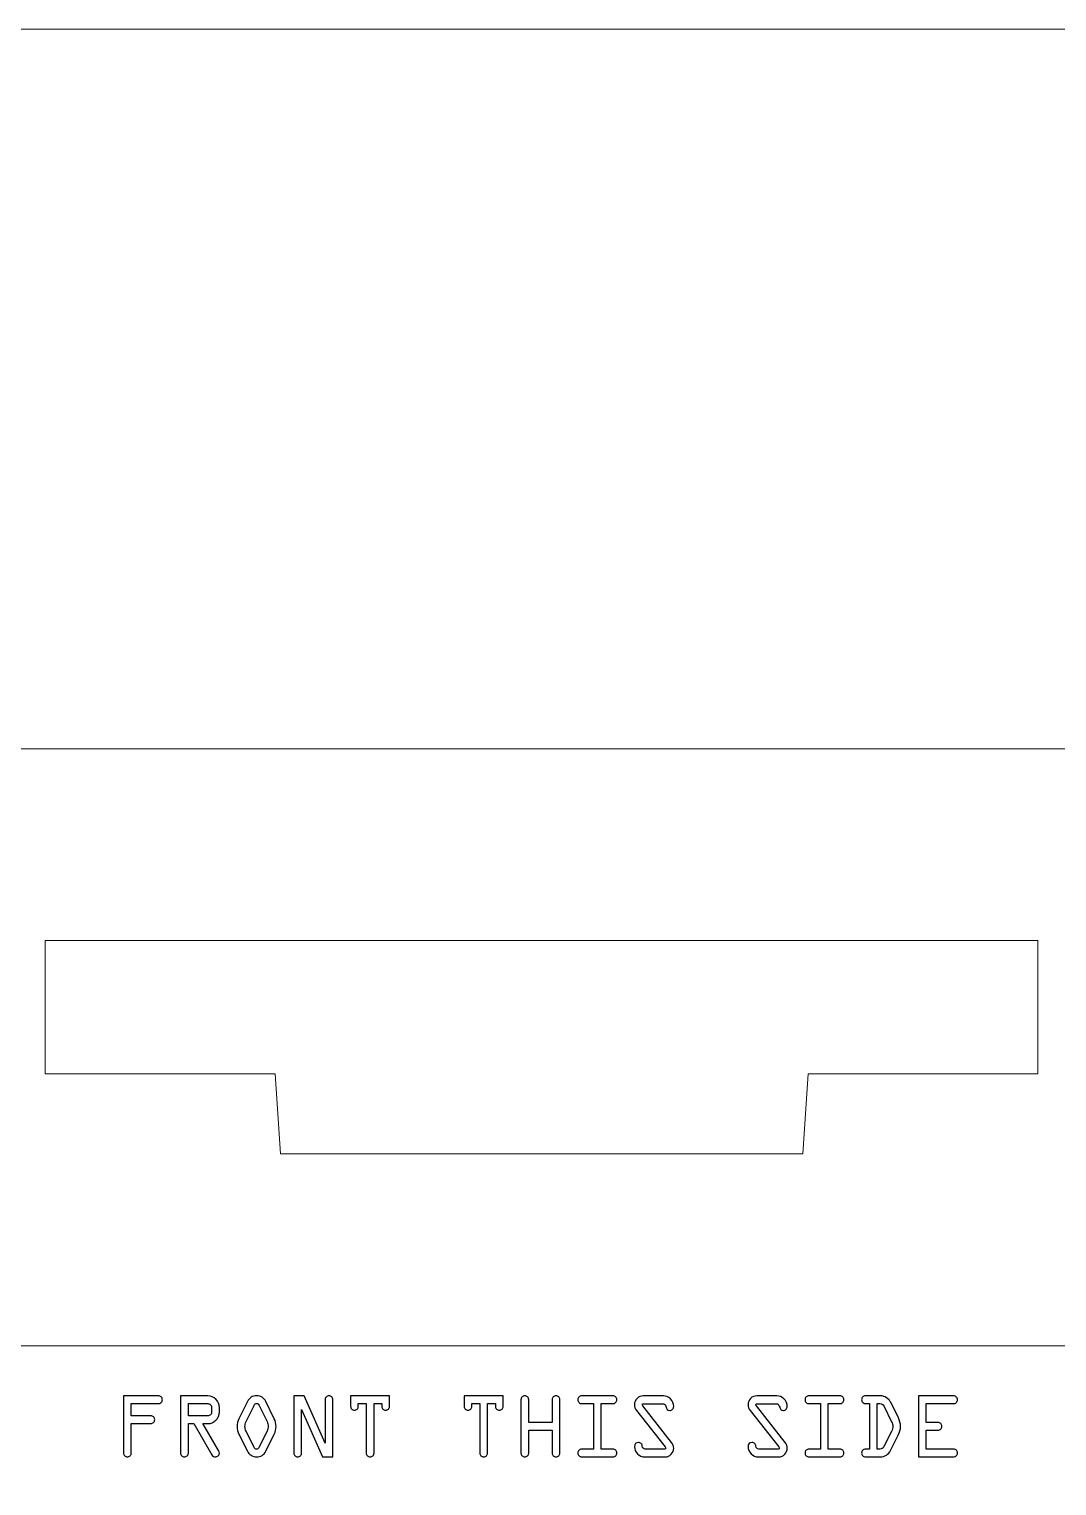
# Model space of a CAD drawing. Header units: centimetres. Extents: x -24.7 to -6.6, y 0.1 to 22.
# Drawn here: x -20.83 to -16.97, y 5.49 to 10.95 of the extents above; entities that cross this region are included whole.
import ezdxf

# ---------------------------------------------------------------- set-up
doc = ezdxf.new("R2010")
doc.units = ezdxf.units.CM
doc.header["$MEASUREMENT"] = 0
doc.layers.add('Layer 1', color=7, linetype='Continuous')

msp = doc.modelspace()

# ---------------------------------------------------------------- linework, layer by layer
at = {"layer": 'Layer 1', "lineweight": 20}
for points, knots in [([(-24.23734, 10.9532), (-24.23734, 10.9532), (-7.01586, 10.9532), (-7.01586, 10.9532), (-7.01586, 10.9532), (-6.78356, 10.9532), (-6.5935, 10.76314), (-6.5935, 10.53084), (-6.5935, 10.53084), (-6.5935, 10.53084), (-6.5935, 0.49496), (-6.5935, 0.49496), (-6.5935, 0.49496), (-6.5935, 0.26266), (-6.78356, 0.0726), (-7.01586, 0.0726), (-7.01586, 0.0726), (-7.01586, 0.0726), (-24.23734, 0.0726), (-24.23734, 0.0726), (-24.23734, 0.0726), (-24.46964, 0.0726), (-24.6597, 0.26266), (-24.6597, 0.49496), (-24.6597, 0.49496), (-24.6597, 0.49496), (-24.6597, 10.53084), (-24.6597, 10.53084), (-24.6597, 10.53084), (-24.6597, 10.76314), (-24.46964, 10.9532), (-24.23734, 10.9532)], [0, 0, 0, 0, 0.1111111, 0.1111111, 0.1111111, 0.1111111, 0.2222222, 0.2222222, 0.2222222, 0.2222222, 0.3333333, 0.3333333, 0.3333333, 0.3333333, 0.4444444, 0.4444444, 0.4444444, 0.4444444, 0.5555556, 0.5555556, 0.5555556, 0.5555556, 0.6666667, 0.6666667, 0.6666667, 0.6666667, 0.7777778, 0.7777778, 0.7777778, 0.7777778, 1, 1, 1, 1]), ([(-14.81181, 6.01324), (-14.81181, 6.01324), (-18.90544, 6.01324), (-18.90544, 6.01324), (-18.90544, 6.01324), (-18.90544, 6.01324), (-22.95542, 6.01325), (-22.95542, 6.01325), (-22.95542, 6.01325), (-22.95542, 6.01325), (-23.15544, 7.13324), (-23.15544, 7.13324), (-23.15544, 7.13324), (-23.15544, 7.13324), (-23.15544, 8.25324), (-23.15544, 8.25324), (-23.15544, 8.25324), (-23.15544, 8.25324), (-14.65544, 8.25324), (-14.65544, 8.25324), (-14.65544, 8.25324), (-14.65544, 8.25324), (-14.65544, 7.1348), (-14.65544, 7.1348), (-14.65544, 7.1348), (-14.65544, 7.1348), (-14.81181, 6.01324), (-14.81181, 6.01324)], [0, 0, 0, 0, 0.125, 0.125, 0.125, 0.125, 0.25, 0.25, 0.25, 0.25, 0.375, 0.375, 0.375, 0.375, 0.5, 0.5, 0.5, 0.5, 0.625, 0.625, 0.625, 0.625, 0.75, 0.75, 0.75, 0.75, 1, 1, 1, 1]), ([(-20.76811, 7.53324), (-20.76811, 7.53324), (-17.04277, 7.53324), (-17.04277, 7.53324), (-17.04277, 7.53324), (-17.04277, 7.53324), (-17.04277, 7.03324), (-17.04277, 7.03324), (-17.04277, 7.03324), (-17.04277, 7.03324), (-17.90544, 7.03324), (-17.90544, 7.03324), (-17.90544, 7.03324), (-17.90544, 7.03324), (-17.92544, 6.73324), (-17.92544, 6.73324), (-17.92544, 6.73324), (-17.92544, 6.73324), (-19.88544, 6.73324), (-19.88544, 6.73324), (-19.88544, 6.73324), (-19.88544, 6.73324), (-19.90544, 7.03324), (-19.90544, 7.03324), (-19.90544, 7.03324), (-19.90544, 7.03324), (-20.76811, 7.03324), (-20.76811, 7.03324), (-20.76811, 7.03324), (-20.76811, 7.03324), (-20.76811, 7.53324), (-20.76811, 7.53324)], [0, 0, 0, 0, 0.1111111, 0.1111111, 0.1111111, 0.1111111, 0.2222222, 0.2222222, 0.2222222, 0.2222222, 0.3333333, 0.3333333, 0.3333333, 0.3333333, 0.4444444, 0.4444444, 0.4444444, 0.4444444, 0.5555556, 0.5555556, 0.5555556, 0.5555556, 0.6666667, 0.6666667, 0.6666667, 0.6666667, 0.7777778, 0.7777778, 0.7777778, 0.7777778, 1, 1, 1, 1])]:
    msp.add_open_spline(points, degree=3, knots=knots, dxfattribs=at)
at = {"layer": 'Layer 1', "color": 4}
for points, knots in [([(-20.47444, 5.61089), (-20.47444, 5.61089), (-20.47444, 5.82538), (-20.47444, 5.82538), (-20.47444, 5.82538), (-20.47444, 5.82538), (-20.34321, 5.82538), (-20.34321, 5.82538), (-20.34321, 5.82538), (-20.33944, 5.82538), (-20.33603, 5.82397), (-20.33315, 5.82109), (-20.33315, 5.82109), (-20.33021, 5.81821), (-20.32874, 5.8148), (-20.32874, 5.81092), (-20.32874, 5.81092), (-20.32874, 5.80692), (-20.33015, 5.80345), (-20.33304, 5.80051), (-20.33304, 5.80051), (-20.33592, 5.79757), (-20.33933, 5.7961), (-20.34321, 5.7961), (-20.34321, 5.7961), (-20.34321, 5.7961), (-20.44551, 5.7961), (-20.44551, 5.7961), (-20.44551, 5.7961), (-20.44551, 5.7961), (-20.44551, 5.75059), (-20.44551, 5.75059), (-20.44551, 5.75059), (-20.44551, 5.75059), (-20.37214, 5.75059), (-20.37214, 5.75059), (-20.37214, 5.75059), (-20.36814, 5.75059), (-20.36473, 5.74918), (-20.36191, 5.74636), (-20.36191, 5.74636), (-20.35908, 5.74354), (-20.35767, 5.74013), (-20.35767, 5.73613), (-20.35767, 5.73613), (-20.35767, 5.73213), (-20.35908, 5.72872), (-20.36191, 5.7259), (-20.36191, 5.7259), (-20.36473, 5.72308), (-20.36814, 5.72167), (-20.37214, 5.72167), (-20.37214, 5.72167), (-20.37214, 5.72167), (-20.44551, 5.72167), (-20.44551, 5.72167), (-20.44551, 5.72167), (-20.44551, 5.72167), (-20.44551, 5.61089), (-20.44551, 5.61089), (-20.44551, 5.61089), (-20.44551, 5.6069), (-20.44693, 5.60349), (-20.44975, 5.60066), (-20.44975, 5.60066), (-20.45257, 5.59784), (-20.45598, 5.59643), (-20.45998, 5.59643), (-20.45998, 5.59643), (-20.46398, 5.59643), (-20.46739, 5.59784), (-20.47021, 5.60066), (-20.47021, 5.60066), (-20.47303, 5.60349), (-20.47444, 5.6069), (-20.47444, 5.61089)], [0, 0, 0, 0, 0.05, 0.05, 0.05, 0.05, 0.1, 0.1, 0.1, 0.1, 0.15, 0.15, 0.15, 0.15, 0.2, 0.2, 0.2, 0.2, 0.25, 0.25, 0.25, 0.25, 0.3, 0.3, 0.3, 0.3, 0.35, 0.35, 0.35, 0.35, 0.4, 0.4, 0.4, 0.4, 0.45, 0.45, 0.45, 0.45, 0.5, 0.5, 0.5, 0.5, 0.55, 0.55, 0.55, 0.55, 0.6, 0.6, 0.6, 0.6, 0.65, 0.65, 0.65, 0.65, 0.7, 0.7, 0.7, 0.7, 0.75, 0.75, 0.75, 0.75, 0.8, 0.8, 0.8, 0.8, 0.85, 0.85, 0.85, 0.85, 0.9, 0.9, 0.9, 0.9, 1, 1, 1, 1]), ([(-20.26066, 5.61089), (-20.26066, 5.61089), (-20.26066, 5.82538), (-20.26066, 5.82538), (-20.26066, 5.82538), (-20.26066, 5.82538), (-20.15835, 5.82538), (-20.15835, 5.82538), (-20.15835, 5.82538), (-20.14653, 5.82538), (-20.13636, 5.82109), (-20.12778, 5.81245), (-20.12778, 5.81245), (-20.11925, 5.80386), (-20.11496, 5.79358), (-20.11496, 5.78164), (-20.11496, 5.78164), (-20.11496, 5.78164), (-20.11496, 5.76506), (-20.11496, 5.76506), (-20.11496, 5.76506), (-20.11496, 5.75301), (-20.11919, 5.74272), (-20.12772, 5.73413), (-20.12772, 5.73413), (-20.13618, 5.72561), (-20.14641, 5.72131), (-20.15835, 5.72131), (-20.15835, 5.72131), (-20.15835, 5.72131), (-20.17675, 5.72131), (-20.17675, 5.72131), (-20.17675, 5.72131), (-20.17675, 5.72131), (-20.11772, 5.61971), (-20.11772, 5.61971), (-20.11772, 5.61971), (-20.1159, 5.61671), (-20.11496, 5.61372), (-20.11496, 5.61072), (-20.11496, 5.61072), (-20.11496, 5.60684), (-20.11643, 5.60349), (-20.11943, 5.60066), (-20.11943, 5.60066), (-20.12243, 5.59784), (-20.12584, 5.59643), (-20.12966, 5.59643), (-20.12966, 5.59643), (-20.13542, 5.59643), (-20.13977, 5.59896), (-20.14277, 5.60413), (-20.14277, 5.60413), (-20.14277, 5.60413), (-20.21068, 5.72131), (-20.21068, 5.72131), (-20.21068, 5.72131), (-20.21068, 5.72131), (-20.23138, 5.72131), (-20.23138, 5.72131), (-20.23138, 5.72131), (-20.23138, 5.72131), (-20.23138, 5.61089), (-20.23138, 5.61089), (-20.23138, 5.61089), (-20.23138, 5.6069), (-20.23285, 5.60349), (-20.23579, 5.60066), (-20.23579, 5.60066), (-20.23873, 5.59784), (-20.24219, 5.59643), (-20.24619, 5.59643), (-20.24619, 5.59643), (-20.25019, 5.59643), (-20.2536, 5.59784), (-20.25642, 5.60066), (-20.25642, 5.60066), (-20.25925, 5.60349), (-20.26066, 5.6069), (-20.26066, 5.61089)], [0, 0, 0, 0, 0.047619, 0.047619, 0.047619, 0.047619, 0.0952381, 0.0952381, 0.0952381, 0.0952381, 0.1428571, 0.1428571, 0.1428571, 0.1428571, 0.1904762, 0.1904762, 0.1904762, 0.1904762, 0.2380952, 0.2380952, 0.2380952, 0.2380952, 0.2857143, 0.2857143, 0.2857143, 0.2857143, 0.3333333, 0.3333333, 0.3333333, 0.3333333, 0.3809524, 0.3809524, 0.3809524, 0.3809524, 0.4285714, 0.4285714, 0.4285714, 0.4285714, 0.4761905, 0.4761905, 0.4761905, 0.4761905, 0.5238095, 0.5238095, 0.5238095, 0.5238095, 0.5714286, 0.5714286, 0.5714286, 0.5714286, 0.6190476, 0.6190476, 0.6190476, 0.6190476, 0.6666667, 0.6666667, 0.6666667, 0.6666667, 0.7142857, 0.7142857, 0.7142857, 0.7142857, 0.7619048, 0.7619048, 0.7619048, 0.7619048, 0.8095238, 0.8095238, 0.8095238, 0.8095238, 0.8571429, 0.8571429, 0.8571429, 0.8571429, 0.9047619, 0.9047619, 0.9047619, 0.9047619, 1, 1, 1, 1]), ([(-20.23138, 5.75024), (-20.23138, 5.75024), (-20.15829, 5.75024), (-20.15829, 5.75024), (-20.15829, 5.75024), (-20.15429, 5.75024), (-20.15088, 5.75165), (-20.14806, 5.75448), (-20.14806, 5.75448), (-20.1453, 5.7573), (-20.14389, 5.76071), (-20.14389, 5.76471), (-20.14389, 5.76471), (-20.14389, 5.76471), (-20.14389, 5.78164), (-20.14389, 5.78164), (-20.14389, 5.78164), (-20.14389, 5.78564), (-20.1453, 5.78905), (-20.14806, 5.79187), (-20.14806, 5.79187), (-20.15088, 5.79469), (-20.15429, 5.7961), (-20.15829, 5.7961), (-20.15829, 5.7961), (-20.15829, 5.7961), (-20.23138, 5.7961), (-20.23138, 5.7961), (-20.23138, 5.7961), (-20.23138, 5.7961), (-20.23138, 5.75024), (-20.23138, 5.75024)], [0, 0, 0, 0, 0.1111111, 0.1111111, 0.1111111, 0.1111111, 0.2222222, 0.2222222, 0.2222222, 0.2222222, 0.3333333, 0.3333333, 0.3333333, 0.3333333, 0.4444444, 0.4444444, 0.4444444, 0.4444444, 0.5555556, 0.5555556, 0.5555556, 0.5555556, 0.6666667, 0.6666667, 0.6666667, 0.6666667, 0.7777778, 0.7777778, 0.7777778, 0.7777778, 1, 1, 1, 1]), ([(-19.9408, 5.80422), (-19.9408, 5.80422), (-19.90893, 5.73925), (-19.90893, 5.73925), (-19.90893, 5.73925), (-19.90447, 5.73043), (-19.90223, 5.72084), (-19.90223, 5.7105), (-19.90223, 5.7105), (-19.90223, 5.70038), (-19.90447, 5.69086), (-19.90893, 5.68186), (-19.90893, 5.68186), (-19.90893, 5.68186), (-19.9408, 5.6176), (-19.9408, 5.6176), (-19.9408, 5.6176), (-19.94756, 5.60349), (-19.95909, 5.59643), (-19.97526, 5.59643), (-19.97526, 5.59643), (-19.98296, 5.59643), (-19.98984, 5.59843), (-19.99601, 5.60249), (-19.99601, 5.60249), (-20.00213, 5.60648), (-20.00677, 5.61154), (-20.00989, 5.6176), (-20.00989, 5.6176), (-20.00989, 5.6176), (-20.04193, 5.68186), (-20.04193, 5.68186), (-20.04193, 5.68186), (-20.04617, 5.69027), (-20.04828, 5.69979), (-20.04828, 5.7105), (-20.04828, 5.7105), (-20.04828, 5.72114), (-20.04617, 5.73072), (-20.04193, 5.73925), (-20.04193, 5.73925), (-20.04193, 5.73925), (-20.00989, 5.80422), (-20.00989, 5.80422), (-20.00989, 5.80422), (-20.00266, 5.81833), (-19.99107, 5.82538), (-19.97526, 5.82538), (-19.97526, 5.82538), (-19.95921, 5.82538), (-19.94768, 5.81833), (-19.9408, 5.80422)], [0, 0, 0, 0, 0.0714286, 0.0714286, 0.0714286, 0.0714286, 0.1428571, 0.1428571, 0.1428571, 0.1428571, 0.2142857, 0.2142857, 0.2142857, 0.2142857, 0.2857143, 0.2857143, 0.2857143, 0.2857143, 0.3571429, 0.3571429, 0.3571429, 0.3571429, 0.4285714, 0.4285714, 0.4285714, 0.4285714, 0.5, 0.5, 0.5, 0.5, 0.5714286, 0.5714286, 0.5714286, 0.5714286, 0.6428571, 0.6428571, 0.6428571, 0.6428571, 0.7142857, 0.7142857, 0.7142857, 0.7142857, 0.7857143, 0.7857143, 0.7857143, 0.7857143, 0.8571429, 0.8571429, 0.8571429, 0.8571429, 1, 1, 1, 1]), ([(-19.9849, 5.78975), (-19.9849, 5.78975), (-20.01489, 5.72872), (-20.01489, 5.72872), (-20.01489, 5.72872), (-20.01765, 5.72267), (-20.019, 5.71667), (-20.019, 5.71085), (-20.019, 5.71085), (-20.019, 5.7045), (-20.01765, 5.6985), (-20.01489, 5.69274), (-20.01489, 5.69274), (-20.01489, 5.69274), (-19.98402, 5.63106), (-19.98402, 5.63106), (-19.98402, 5.63106), (-19.98243, 5.62724), (-19.97949, 5.62536), (-19.97526, 5.62536), (-19.97526, 5.62536), (-19.97155, 5.62536), (-19.96879, 5.62724), (-19.96679, 5.63106), (-19.96679, 5.63106), (-19.96679, 5.63106), (-19.9358, 5.69274), (-19.9358, 5.69274), (-19.9358, 5.69274), (-19.93292, 5.69879), (-19.93151, 5.70485), (-19.93151, 5.71085), (-19.93151, 5.71085), (-19.93151, 5.71714), (-19.93292, 5.72314), (-19.9358, 5.72872), (-19.9358, 5.72872), (-19.9358, 5.72872), (-19.96614, 5.78975), (-19.96614, 5.78975), (-19.96614, 5.78975), (-19.96808, 5.79422), (-19.97114, 5.79646), (-19.97526, 5.79646), (-19.97526, 5.79646), (-19.97937, 5.79646), (-19.98261, 5.79422), (-19.9849, 5.78975)], [0, 0, 0, 0, 0.0769231, 0.0769231, 0.0769231, 0.0769231, 0.1538462, 0.1538462, 0.1538462, 0.1538462, 0.2307692, 0.2307692, 0.2307692, 0.2307692, 0.3076923, 0.3076923, 0.3076923, 0.3076923, 0.3846154, 0.3846154, 0.3846154, 0.3846154, 0.4615385, 0.4615385, 0.4615385, 0.4615385, 0.5384615, 0.5384615, 0.5384615, 0.5384615, 0.6153846, 0.6153846, 0.6153846, 0.6153846, 0.6923077, 0.6923077, 0.6923077, 0.6923077, 0.7692308, 0.7692308, 0.7692308, 0.7692308, 0.8461538, 0.8461538, 0.8461538, 0.8461538, 1, 1, 1, 1]), ([(-19.68915, 5.81057), (-19.68915, 5.81057), (-19.68915, 5.59643), (-19.68915, 5.59643), (-19.68915, 5.59643), (-19.68915, 5.59643), (-19.7279, 5.59643), (-19.7279, 5.59643), (-19.7279, 5.59643), (-19.7279, 5.59643), (-19.80627, 5.77423), (-19.80627, 5.77423), (-19.80627, 5.77423), (-19.80627, 5.77423), (-19.80627, 5.61089), (-19.80627, 5.61089), (-19.80627, 5.61089), (-19.80627, 5.6069), (-19.80769, 5.60349), (-19.81051, 5.60066), (-19.81051, 5.60066), (-19.81333, 5.59784), (-19.81674, 5.59643), (-19.82074, 5.59643), (-19.82074, 5.59643), (-19.82474, 5.59643), (-19.82815, 5.59784), (-19.83097, 5.60066), (-19.83097, 5.60066), (-19.83379, 5.60349), (-19.8352, 5.6069), (-19.8352, 5.61089), (-19.8352, 5.61089), (-19.8352, 5.61089), (-19.8352, 5.82538), (-19.8352, 5.82538), (-19.8352, 5.82538), (-19.8352, 5.82538), (-19.79663, 5.82538), (-19.79663, 5.82538), (-19.79663, 5.82538), (-19.79663, 5.82538), (-19.71843, 5.64794), (-19.71843, 5.64794), (-19.71843, 5.64794), (-19.71843, 5.64794), (-19.71843, 5.81057), (-19.71843, 5.81057), (-19.71843, 5.81057), (-19.71843, 5.81457), (-19.71696, 5.81803), (-19.71402, 5.82097), (-19.71402, 5.82097), (-19.71108, 5.82391), (-19.70761, 5.82538), (-19.70362, 5.82538), (-19.70362, 5.82538), (-19.69962, 5.82538), (-19.69621, 5.82397), (-19.69338, 5.82109), (-19.69338, 5.82109), (-19.69056, 5.81821), (-19.68915, 5.81468), (-19.68915, 5.81057)], [0, 0, 0, 0, 0.0588235, 0.0588235, 0.0588235, 0.0588235, 0.1176471, 0.1176471, 0.1176471, 0.1176471, 0.1764706, 0.1764706, 0.1764706, 0.1764706, 0.2352941, 0.2352941, 0.2352941, 0.2352941, 0.2941176, 0.2941176, 0.2941176, 0.2941176, 0.3529412, 0.3529412, 0.3529412, 0.3529412, 0.4117647, 0.4117647, 0.4117647, 0.4117647, 0.4705882, 0.4705882, 0.4705882, 0.4705882, 0.5294118, 0.5294118, 0.5294118, 0.5294118, 0.5882353, 0.5882353, 0.5882353, 0.5882353, 0.6470588, 0.6470588, 0.6470588, 0.6470588, 0.7058824, 0.7058824, 0.7058824, 0.7058824, 0.7647059, 0.7647059, 0.7647059, 0.7647059, 0.8235294, 0.8235294, 0.8235294, 0.8235294, 0.8823529, 0.8823529, 0.8823529, 0.8823529, 1, 1, 1, 1]), ([(-19.62247, 5.78623), (-19.62247, 5.78623), (-19.62247, 5.82538), (-19.62247, 5.82538), (-19.62247, 5.82538), (-19.62247, 5.82538), (-19.47607, 5.82538), (-19.47607, 5.82538), (-19.47607, 5.82538), (-19.47607, 5.82538), (-19.47607, 5.78617), (-19.47607, 5.78617), (-19.47607, 5.78617), (-19.47607, 5.78217), (-19.47748, 5.77876), (-19.48036, 5.77594), (-19.48036, 5.77594), (-19.48324, 5.77317), (-19.48665, 5.77176), (-19.49054, 5.77176), (-19.49054, 5.77176), (-19.49453, 5.77176), (-19.498, 5.77317), (-19.50094, 5.776), (-19.50094, 5.776), (-19.50388, 5.77888), (-19.50535, 5.78223), (-19.50535, 5.78605), (-19.50535, 5.78605), (-19.50535, 5.78605), (-19.50535, 5.79646), (-19.50535, 5.79646), (-19.50535, 5.79646), (-19.50535, 5.79646), (-19.53463, 5.79646), (-19.53463, 5.79646), (-19.53463, 5.79646), (-19.53463, 5.79646), (-19.53463, 5.61095), (-19.53463, 5.61095), (-19.53463, 5.61095), (-19.53463, 5.6069), (-19.53604, 5.60349), (-19.53892, 5.60066), (-19.53892, 5.60066), (-19.54181, 5.59784), (-19.54522, 5.59643), (-19.5491, 5.59643), (-19.5491, 5.59643), (-19.55321, 5.59643), (-19.55674, 5.59784), (-19.55962, 5.60066), (-19.55962, 5.60066), (-19.5625, 5.60349), (-19.56391, 5.6069), (-19.56391, 5.61095), (-19.56391, 5.61095), (-19.56391, 5.61095), (-19.56391, 5.79646), (-19.56391, 5.79646), (-19.56391, 5.79646), (-19.56391, 5.79646), (-19.59355, 5.79646), (-19.59355, 5.79646), (-19.59355, 5.79646), (-19.59355, 5.79646), (-19.59355, 5.78628), (-19.59355, 5.78628), (-19.59355, 5.78628), (-19.59355, 5.78223), (-19.59496, 5.77882), (-19.59778, 5.776), (-19.59778, 5.776), (-19.6006, 5.77317), (-19.60401, 5.77176), (-19.60801, 5.77176), (-19.60801, 5.77176), (-19.61201, 5.77176), (-19.61542, 5.77317), (-19.61824, 5.776), (-19.61824, 5.776), (-19.62106, 5.77882), (-19.62247, 5.78223), (-19.62247, 5.78623)], [0, 0, 0, 0, 0.0454545, 0.0454545, 0.0454545, 0.0454545, 0.0909091, 0.0909091, 0.0909091, 0.0909091, 0.1363636, 0.1363636, 0.1363636, 0.1363636, 0.1818182, 0.1818182, 0.1818182, 0.1818182, 0.2272727, 0.2272727, 0.2272727, 0.2272727, 0.2727273, 0.2727273, 0.2727273, 0.2727273, 0.3181818, 0.3181818, 0.3181818, 0.3181818, 0.3636364, 0.3636364, 0.3636364, 0.3636364, 0.4090909, 0.4090909, 0.4090909, 0.4090909, 0.4545455, 0.4545455, 0.4545455, 0.4545455, 0.5, 0.5, 0.5, 0.5, 0.5454545, 0.5454545, 0.5454545, 0.5454545, 0.5909091, 0.5909091, 0.5909091, 0.5909091, 0.6363636, 0.6363636, 0.6363636, 0.6363636, 0.6818182, 0.6818182, 0.6818182, 0.6818182, 0.7272727, 0.7272727, 0.7272727, 0.7272727, 0.7727273, 0.7727273, 0.7727273, 0.7727273, 0.8181818, 0.8181818, 0.8181818, 0.8181818, 0.8636364, 0.8636364, 0.8636364, 0.8636364, 0.9090909, 0.9090909, 0.9090909, 0.9090909, 1, 1, 1, 1]), ([(-19.19631, 5.78623), (-19.19631, 5.78623), (-19.19631, 5.82538), (-19.19631, 5.82538), (-19.19631, 5.82538), (-19.19631, 5.82538), (-19.04991, 5.82538), (-19.04991, 5.82538), (-19.04991, 5.82538), (-19.04991, 5.82538), (-19.04991, 5.78617), (-19.04991, 5.78617), (-19.04991, 5.78617), (-19.04991, 5.78217), (-19.05132, 5.77876), (-19.0542, 5.77594), (-19.0542, 5.77594), (-19.05708, 5.77317), (-19.06049, 5.77176), (-19.06438, 5.77176), (-19.06438, 5.77176), (-19.06837, 5.77176), (-19.07184, 5.77317), (-19.07478, 5.776), (-19.07478, 5.776), (-19.07772, 5.77888), (-19.07919, 5.78223), (-19.07919, 5.78605), (-19.07919, 5.78605), (-19.07919, 5.78605), (-19.07919, 5.79646), (-19.07919, 5.79646), (-19.07919, 5.79646), (-19.07919, 5.79646), (-19.10847, 5.79646), (-19.10847, 5.79646), (-19.10847, 5.79646), (-19.10847, 5.79646), (-19.10847, 5.61095), (-19.10847, 5.61095), (-19.10847, 5.61095), (-19.10847, 5.6069), (-19.10988, 5.60349), (-19.11276, 5.60066), (-19.11276, 5.60066), (-19.11565, 5.59784), (-19.11906, 5.59643), (-19.12294, 5.59643), (-19.12294, 5.59643), (-19.12705, 5.59643), (-19.13058, 5.59784), (-19.13346, 5.60066), (-19.13346, 5.60066), (-19.13634, 5.60349), (-19.13775, 5.6069), (-19.13775, 5.61095), (-19.13775, 5.61095), (-19.13775, 5.61095), (-19.13775, 5.79646), (-19.13775, 5.79646), (-19.13775, 5.79646), (-19.13775, 5.79646), (-19.16739, 5.79646), (-19.16739, 5.79646), (-19.16739, 5.79646), (-19.16739, 5.79646), (-19.16739, 5.78628), (-19.16739, 5.78628), (-19.16739, 5.78628), (-19.16739, 5.78223), (-19.1688, 5.77882), (-19.17162, 5.776), (-19.17162, 5.776), (-19.17444, 5.77317), (-19.17785, 5.77176), (-19.18185, 5.77176), (-19.18185, 5.77176), (-19.18585, 5.77176), (-19.18926, 5.77317), (-19.19208, 5.776), (-19.19208, 5.776), (-19.1949, 5.77882), (-19.19631, 5.78223), (-19.19631, 5.78623)], [0, 0, 0, 0, 0.0454545, 0.0454545, 0.0454545, 0.0454545, 0.0909091, 0.0909091, 0.0909091, 0.0909091, 0.1363636, 0.1363636, 0.1363636, 0.1363636, 0.1818182, 0.1818182, 0.1818182, 0.1818182, 0.2272727, 0.2272727, 0.2272727, 0.2272727, 0.2727273, 0.2727273, 0.2727273, 0.2727273, 0.3181818, 0.3181818, 0.3181818, 0.3181818, 0.3636364, 0.3636364, 0.3636364, 0.3636364, 0.4090909, 0.4090909, 0.4090909, 0.4090909, 0.4545455, 0.4545455, 0.4545455, 0.4545455, 0.5, 0.5, 0.5, 0.5, 0.5454545, 0.5454545, 0.5454545, 0.5454545, 0.5909091, 0.5909091, 0.5909091, 0.5909091, 0.6363636, 0.6363636, 0.6363636, 0.6363636, 0.6818182, 0.6818182, 0.6818182, 0.6818182, 0.7272727, 0.7272727, 0.7272727, 0.7272727, 0.7727273, 0.7727273, 0.7727273, 0.7727273, 0.8181818, 0.8181818, 0.8181818, 0.8181818, 0.8636364, 0.8636364, 0.8636364, 0.8636364, 0.9090909, 0.9090909, 0.9090909, 0.9090909, 1, 1, 1, 1]), ([(-18.98323, 5.61089), (-18.98323, 5.61089), (-18.98323, 5.81092), (-18.98323, 5.81092), (-18.98323, 5.81092), (-18.98323, 5.8148), (-18.98182, 5.81821), (-18.97894, 5.82109), (-18.97894, 5.82109), (-18.97612, 5.82397), (-18.97265, 5.82538), (-18.96859, 5.82538), (-18.96859, 5.82538), (-18.96466, 5.82538), (-18.96124, 5.82397), (-18.9583, 5.82109), (-18.9583, 5.82109), (-18.95542, 5.81821), (-18.95395, 5.8148), (-18.95395, 5.81092), (-18.95395, 5.81092), (-18.95395, 5.81092), (-18.95395, 5.72555), (-18.95395, 5.72555), (-18.95395, 5.72555), (-18.95395, 5.72555), (-18.86611, 5.72555), (-18.86611, 5.72555), (-18.86611, 5.72555), (-18.86611, 5.72555), (-18.86611, 5.81092), (-18.86611, 5.81092), (-18.86611, 5.81092), (-18.86611, 5.8148), (-18.8647, 5.81821), (-18.86188, 5.82109), (-18.86188, 5.82109), (-18.85906, 5.82397), (-18.85565, 5.82538), (-18.85165, 5.82538), (-18.85165, 5.82538), (-18.84765, 5.82538), (-18.84424, 5.82397), (-18.84142, 5.82109), (-18.84142, 5.82109), (-18.83859, 5.81821), (-18.83718, 5.81468), (-18.83718, 5.81057), (-18.83718, 5.81057), (-18.83718, 5.81057), (-18.83718, 5.61089), (-18.83718, 5.61089), (-18.83718, 5.61089), (-18.83718, 5.60701), (-18.83865, 5.6036), (-18.84159, 5.60072), (-18.84159, 5.60072), (-18.84447, 5.59784), (-18.84788, 5.59643), (-18.85165, 5.59643), (-18.85165, 5.59643), (-18.85576, 5.59643), (-18.85923, 5.59784), (-18.862, 5.60066), (-18.862, 5.60066), (-18.86476, 5.60349), (-18.86611, 5.6069), (-18.86611, 5.61089), (-18.86611, 5.61089), (-18.86611, 5.61089), (-18.86611, 5.69662), (-18.86611, 5.69662), (-18.86611, 5.69662), (-18.86611, 5.69662), (-18.95395, 5.69662), (-18.95395, 5.69662), (-18.95395, 5.69662), (-18.95395, 5.69662), (-18.95395, 5.61089), (-18.95395, 5.61089), (-18.95395, 5.61089), (-18.95395, 5.60701), (-18.95542, 5.6036), (-18.95836, 5.60072), (-18.95836, 5.60072), (-18.9613, 5.59784), (-18.96477, 5.59643), (-18.96877, 5.59643), (-18.96877, 5.59643), (-18.97265, 5.59643), (-18.97606, 5.59784), (-18.97894, 5.60066), (-18.97894, 5.60066), (-18.98182, 5.60349), (-18.98323, 5.6069), (-18.98323, 5.61089)], [0, 0, 0, 0, 0.04, 0.04, 0.04, 0.04, 0.08, 0.08, 0.08, 0.08, 0.12, 0.12, 0.12, 0.12, 0.16, 0.16, 0.16, 0.16, 0.2, 0.2, 0.2, 0.2, 0.24, 0.24, 0.24, 0.24, 0.28, 0.28, 0.28, 0.28, 0.32, 0.32, 0.32, 0.32, 0.36, 0.36, 0.36, 0.36, 0.4, 0.4, 0.4, 0.4, 0.44, 0.44, 0.44, 0.44, 0.48, 0.48, 0.48, 0.48, 0.52, 0.52, 0.52, 0.52, 0.56, 0.56, 0.56, 0.56, 0.6, 0.6, 0.6, 0.6, 0.64, 0.64, 0.64, 0.64, 0.68, 0.68, 0.68, 0.68, 0.72, 0.72, 0.72, 0.72, 0.76, 0.76, 0.76, 0.76, 0.8, 0.8, 0.8, 0.8, 0.84, 0.84, 0.84, 0.84, 0.88, 0.88, 0.88, 0.88, 0.92, 0.92, 0.92, 0.92, 1, 1, 1, 1]), ([(-18.75499, 5.82538), (-18.75499, 5.82538), (-18.63786, 5.82538), (-18.63786, 5.82538), (-18.63786, 5.82538), (-18.6341, 5.82538), (-18.63075, 5.82397), (-18.62781, 5.82109), (-18.62781, 5.82109), (-18.62487, 5.81821), (-18.6234, 5.8148), (-18.6234, 5.81092), (-18.6234, 5.81092), (-18.6234, 5.80692), (-18.62487, 5.80345), (-18.62775, 5.80051), (-18.62775, 5.80051), (-18.63063, 5.79757), (-18.63404, 5.7961), (-18.63792, 5.7961), (-18.63792, 5.7961), (-18.63792, 5.7961), (-18.68196, 5.7961), (-18.68196, 5.7961), (-18.68196, 5.7961), (-18.68196, 5.7961), (-18.68196, 5.62536), (-18.68196, 5.62536), (-18.68196, 5.62536), (-18.68196, 5.62536), (-18.63792, 5.62536), (-18.63792, 5.62536), (-18.63792, 5.62536), (-18.63392, 5.62536), (-18.63045, 5.62395), (-18.62763, 5.62112), (-18.62763, 5.62112), (-18.62481, 5.6183), (-18.6234, 5.61489), (-18.6234, 5.61089), (-18.6234, 5.61089), (-18.6234, 5.6069), (-18.62481, 5.60349), (-18.62769, 5.60066), (-18.62769, 5.60066), (-18.63057, 5.59784), (-18.63398, 5.59643), (-18.63786, 5.59643), (-18.63786, 5.59643), (-18.63786, 5.59643), (-18.75499, 5.59643), (-18.75499, 5.59643), (-18.75499, 5.59643), (-18.75898, 5.59643), (-18.76239, 5.59784), (-18.76522, 5.60066), (-18.76522, 5.60066), (-18.76804, 5.60349), (-18.76945, 5.6069), (-18.76945, 5.61089), (-18.76945, 5.61089), (-18.76945, 5.61489), (-18.76804, 5.6183), (-18.76527, 5.62112), (-18.76527, 5.62112), (-18.76245, 5.62395), (-18.75904, 5.62536), (-18.75504, 5.62536), (-18.75504, 5.62536), (-18.75504, 5.62536), (-18.71089, 5.62536), (-18.71089, 5.62536), (-18.71089, 5.62536), (-18.71089, 5.62536), (-18.71089, 5.7961), (-18.71089, 5.7961), (-18.71089, 5.7961), (-18.71089, 5.7961), (-18.75504, 5.7961), (-18.75504, 5.7961), (-18.75504, 5.7961), (-18.75904, 5.7961), (-18.76245, 5.79751), (-18.76527, 5.8004), (-18.76527, 5.8004), (-18.76804, 5.80328), (-18.76945, 5.80669), (-18.76945, 5.81057), (-18.76945, 5.81057), (-18.76945, 5.81468), (-18.76804, 5.81821), (-18.76522, 5.82109), (-18.76522, 5.82109), (-18.76239, 5.82397), (-18.75898, 5.82538), (-18.75499, 5.82538)], [0, 0, 0, 0, 0.04, 0.04, 0.04, 0.04, 0.08, 0.08, 0.08, 0.08, 0.12, 0.12, 0.12, 0.12, 0.16, 0.16, 0.16, 0.16, 0.2, 0.2, 0.2, 0.2, 0.24, 0.24, 0.24, 0.24, 0.28, 0.28, 0.28, 0.28, 0.32, 0.32, 0.32, 0.32, 0.36, 0.36, 0.36, 0.36, 0.4, 0.4, 0.4, 0.4, 0.44, 0.44, 0.44, 0.44, 0.48, 0.48, 0.48, 0.48, 0.52, 0.52, 0.52, 0.52, 0.56, 0.56, 0.56, 0.56, 0.6, 0.6, 0.6, 0.6, 0.64, 0.64, 0.64, 0.64, 0.68, 0.68, 0.68, 0.68, 0.72, 0.72, 0.72, 0.72, 0.76, 0.76, 0.76, 0.76, 0.8, 0.8, 0.8, 0.8, 0.84, 0.84, 0.84, 0.84, 0.88, 0.88, 0.88, 0.88, 0.92, 0.92, 0.92, 0.92, 1, 1, 1, 1]), ([(-18.52403, 5.82538), (-18.52403, 5.82538), (-18.44854, 5.82538), (-18.44854, 5.82538), (-18.44854, 5.82538), (-18.43931, 5.82538), (-18.43054, 5.8215), (-18.42231, 5.81374), (-18.42231, 5.81374), (-18.41408, 5.80598), (-18.40997, 5.79657), (-18.40997, 5.78552), (-18.40997, 5.78552), (-18.40997, 5.7814), (-18.41144, 5.77788), (-18.41438, 5.775), (-18.41438, 5.775), (-18.41732, 5.77211), (-18.42055, 5.7707), (-18.42414, 5.7707), (-18.42414, 5.7707), (-18.42913, 5.7707), (-18.43254, 5.77182), (-18.43437, 5.77405), (-18.43437, 5.77405), (-18.43619, 5.77629), (-18.43795, 5.78046), (-18.43966, 5.78658), (-18.43966, 5.78658), (-18.4413, 5.79269), (-18.44501, 5.79575), (-18.45077, 5.79575), (-18.45077, 5.79575), (-18.45077, 5.79575), (-18.52262, 5.79575), (-18.52262, 5.79575), (-18.52262, 5.79575), (-18.52609, 5.79575), (-18.52779, 5.79463), (-18.52779, 5.79246), (-18.52779, 5.79246), (-18.52779, 5.79111), (-18.52703, 5.78952), (-18.52556, 5.78764), (-18.52556, 5.78764), (-18.52556, 5.78764), (-18.41773, 5.65035), (-18.41773, 5.65035), (-18.41773, 5.65035), (-18.41255, 5.6437), (-18.40997, 5.63653), (-18.40997, 5.629), (-18.40997, 5.629), (-18.40997, 5.62036), (-18.41308, 5.61278), (-18.41937, 5.60625), (-18.41937, 5.60625), (-18.42566, 5.59972), (-18.43266, 5.59643), (-18.44036, 5.59643), (-18.44036, 5.59643), (-18.44036, 5.59643), (-18.51856, 5.59643), (-18.51856, 5.59643), (-18.51856, 5.59643), (-18.52891, 5.59643), (-18.53797, 5.60037), (-18.54561, 5.60825), (-18.54561, 5.60825), (-18.55325, 5.61613), (-18.55707, 5.62477), (-18.55707, 5.63418), (-18.55707, 5.63418), (-18.55707, 5.645), (-18.55202, 5.65041), (-18.54191, 5.65041), (-18.54191, 5.65041), (-18.53802, 5.65041), (-18.53467, 5.64899), (-18.53191, 5.64617), (-18.53191, 5.64617), (-18.52915, 5.64335), (-18.52779, 5.64006), (-18.52779, 5.63624), (-18.52779, 5.63624), (-18.52779, 5.63312), (-18.52674, 5.63053), (-18.52462, 5.62847), (-18.52462, 5.62847), (-18.52244, 5.62642), (-18.5198, 5.62536), (-18.51656, 5.62536), (-18.51656, 5.62536), (-18.51656, 5.62536), (-18.44424, 5.62536), (-18.44424, 5.62536), (-18.44424, 5.62536), (-18.44113, 5.62536), (-18.4396, 5.62659), (-18.4396, 5.62906), (-18.4396, 5.62906), (-18.43954, 5.63024), (-18.44025, 5.63171), (-18.44172, 5.63353), (-18.44172, 5.63353), (-18.44172, 5.63353), (-18.54943, 5.77076), (-18.54943, 5.77076), (-18.54943, 5.77076), (-18.55455, 5.77729), (-18.55707, 5.78446), (-18.55707, 5.79211), (-18.55707, 5.79211), (-18.55707, 5.8011), (-18.55384, 5.80886), (-18.54737, 5.81545), (-18.54737, 5.81545), (-18.54096, 5.82209), (-18.53314, 5.82538), (-18.52403, 5.82538)], [0, 0, 0, 0, 0.0322581, 0.0322581, 0.0322581, 0.0322581, 0.0645161, 0.0645161, 0.0645161, 0.0645161, 0.0967742, 0.0967742, 0.0967742, 0.0967742, 0.1290323, 0.1290323, 0.1290323, 0.1290323, 0.1612903, 0.1612903, 0.1612903, 0.1612903, 0.1935484, 0.1935484, 0.1935484, 0.1935484, 0.2258065, 0.2258065, 0.2258065, 0.2258065, 0.2580645, 0.2580645, 0.2580645, 0.2580645, 0.2903226, 0.2903226, 0.2903226, 0.2903226, 0.3225806, 0.3225806, 0.3225806, 0.3225806, 0.3548387, 0.3548387, 0.3548387, 0.3548387, 0.3870968, 0.3870968, 0.3870968, 0.3870968, 0.4193548, 0.4193548, 0.4193548, 0.4193548, 0.4516129, 0.4516129, 0.4516129, 0.4516129, 0.483871, 0.483871, 0.483871, 0.483871, 0.516129, 0.516129, 0.516129, 0.516129, 0.5483871, 0.5483871, 0.5483871, 0.5483871, 0.5806452, 0.5806452, 0.5806452, 0.5806452, 0.6129032, 0.6129032, 0.6129032, 0.6129032, 0.6451613, 0.6451613, 0.6451613, 0.6451613, 0.6774194, 0.6774194, 0.6774194, 0.6774194, 0.7096774, 0.7096774, 0.7096774, 0.7096774, 0.7419355, 0.7419355, 0.7419355, 0.7419355, 0.7741935, 0.7741935, 0.7741935, 0.7741935, 0.8064516, 0.8064516, 0.8064516, 0.8064516, 0.8387097, 0.8387097, 0.8387097, 0.8387097, 0.8709677, 0.8709677, 0.8709677, 0.8709677, 0.9032258, 0.9032258, 0.9032258, 0.9032258, 0.9354839, 0.9354839, 0.9354839, 0.9354839, 1, 1, 1, 1]), ([(-18.09787, 5.82538), (-18.09787, 5.82538), (-18.02238, 5.82538), (-18.02238, 5.82538), (-18.02238, 5.82538), (-18.01315, 5.82538), (-18.00438, 5.8215), (-17.99615, 5.81374), (-17.99615, 5.81374), (-17.98792, 5.80598), (-17.98381, 5.79657), (-17.98381, 5.78552), (-17.98381, 5.78552), (-17.98381, 5.7814), (-17.98528, 5.77788), (-17.98822, 5.775), (-17.98822, 5.775), (-17.99116, 5.77211), (-17.99439, 5.7707), (-17.99798, 5.7707), (-17.99798, 5.7707), (-18.00297, 5.7707), (-18.00638, 5.77182), (-18.00821, 5.77405), (-18.00821, 5.77405), (-18.01003, 5.77629), (-18.01179, 5.78046), (-18.0135, 5.78658), (-18.0135, 5.78658), (-18.01514, 5.79269), (-18.01885, 5.79575), (-18.02461, 5.79575), (-18.02461, 5.79575), (-18.02461, 5.79575), (-18.09646, 5.79575), (-18.09646, 5.79575), (-18.09646, 5.79575), (-18.09993, 5.79575), (-18.10163, 5.79463), (-18.10163, 5.79246), (-18.10163, 5.79246), (-18.10163, 5.79111), (-18.10087, 5.78952), (-18.0994, 5.78764), (-18.0994, 5.78764), (-18.0994, 5.78764), (-17.99157, 5.65035), (-17.99157, 5.65035), (-17.99157, 5.65035), (-17.98639, 5.6437), (-17.98381, 5.63653), (-17.98381, 5.629), (-17.98381, 5.629), (-17.98381, 5.62036), (-17.98692, 5.61278), (-17.99321, 5.60625), (-17.99321, 5.60625), (-17.9995, 5.59972), (-18.0065, 5.59643), (-18.0142, 5.59643), (-18.0142, 5.59643), (-18.0142, 5.59643), (-18.0924, 5.59643), (-18.0924, 5.59643), (-18.0924, 5.59643), (-18.10275, 5.59643), (-18.11181, 5.60037), (-18.11945, 5.60825), (-18.11945, 5.60825), (-18.12709, 5.61613), (-18.13091, 5.62477), (-18.13091, 5.63418), (-18.13091, 5.63418), (-18.13091, 5.645), (-18.12586, 5.65041), (-18.11575, 5.65041), (-18.11575, 5.65041), (-18.11186, 5.65041), (-18.10851, 5.64899), (-18.10575, 5.64617), (-18.10575, 5.64617), (-18.10299, 5.64335), (-18.10163, 5.64006), (-18.10163, 5.63624), (-18.10163, 5.63624), (-18.10163, 5.63312), (-18.10058, 5.63053), (-18.09846, 5.62847), (-18.09846, 5.62847), (-18.09628, 5.62642), (-18.09364, 5.62536), (-18.0904, 5.62536), (-18.0904, 5.62536), (-18.0904, 5.62536), (-18.01808, 5.62536), (-18.01808, 5.62536), (-18.01808, 5.62536), (-18.01497, 5.62536), (-18.01344, 5.62659), (-18.01344, 5.62906), (-18.01344, 5.62906), (-18.01338, 5.63024), (-18.01409, 5.63171), (-18.01556, 5.63353), (-18.01556, 5.63353), (-18.01556, 5.63353), (-18.12327, 5.77076), (-18.12327, 5.77076), (-18.12327, 5.77076), (-18.12839, 5.77729), (-18.13091, 5.78446), (-18.13091, 5.79211), (-18.13091, 5.79211), (-18.13091, 5.8011), (-18.12768, 5.80886), (-18.12121, 5.81545), (-18.12121, 5.81545), (-18.1148, 5.82209), (-18.10698, 5.82538), (-18.09787, 5.82538)], [0, 0, 0, 0, 0.0322581, 0.0322581, 0.0322581, 0.0322581, 0.0645161, 0.0645161, 0.0645161, 0.0645161, 0.0967742, 0.0967742, 0.0967742, 0.0967742, 0.1290323, 0.1290323, 0.1290323, 0.1290323, 0.1612903, 0.1612903, 0.1612903, 0.1612903, 0.1935484, 0.1935484, 0.1935484, 0.1935484, 0.2258065, 0.2258065, 0.2258065, 0.2258065, 0.2580645, 0.2580645, 0.2580645, 0.2580645, 0.2903226, 0.2903226, 0.2903226, 0.2903226, 0.3225806, 0.3225806, 0.3225806, 0.3225806, 0.3548387, 0.3548387, 0.3548387, 0.3548387, 0.3870968, 0.3870968, 0.3870968, 0.3870968, 0.4193548, 0.4193548, 0.4193548, 0.4193548, 0.4516129, 0.4516129, 0.4516129, 0.4516129, 0.483871, 0.483871, 0.483871, 0.483871, 0.516129, 0.516129, 0.516129, 0.516129, 0.5483871, 0.5483871, 0.5483871, 0.5483871, 0.5806452, 0.5806452, 0.5806452, 0.5806452, 0.6129032, 0.6129032, 0.6129032, 0.6129032, 0.6451613, 0.6451613, 0.6451613, 0.6451613, 0.6774194, 0.6774194, 0.6774194, 0.6774194, 0.7096774, 0.7096774, 0.7096774, 0.7096774, 0.7419355, 0.7419355, 0.7419355, 0.7419355, 0.7741935, 0.7741935, 0.7741935, 0.7741935, 0.8064516, 0.8064516, 0.8064516, 0.8064516, 0.8387097, 0.8387097, 0.8387097, 0.8387097, 0.8709677, 0.8709677, 0.8709677, 0.8709677, 0.9032258, 0.9032258, 0.9032258, 0.9032258, 0.9354839, 0.9354839, 0.9354839, 0.9354839, 1, 1, 1, 1]), ([(-17.90267, 5.82538), (-17.90267, 5.82538), (-17.78554, 5.82538), (-17.78554, 5.82538), (-17.78554, 5.82538), (-17.78178, 5.82538), (-17.77843, 5.82397), (-17.77549, 5.82109), (-17.77549, 5.82109), (-17.77255, 5.81821), (-17.77108, 5.8148), (-17.77108, 5.81092), (-17.77108, 5.81092), (-17.77108, 5.80692), (-17.77255, 5.80345), (-17.77543, 5.80051), (-17.77543, 5.80051), (-17.77831, 5.79757), (-17.78172, 5.7961), (-17.7856, 5.7961), (-17.7856, 5.7961), (-17.7856, 5.7961), (-17.82964, 5.7961), (-17.82964, 5.7961), (-17.82964, 5.7961), (-17.82964, 5.7961), (-17.82964, 5.62536), (-17.82964, 5.62536), (-17.82964, 5.62536), (-17.82964, 5.62536), (-17.7856, 5.62536), (-17.7856, 5.62536), (-17.7856, 5.62536), (-17.7816, 5.62536), (-17.77813, 5.62395), (-17.77531, 5.62112), (-17.77531, 5.62112), (-17.77249, 5.6183), (-17.77108, 5.61489), (-17.77108, 5.61089), (-17.77108, 5.61089), (-17.77108, 5.6069), (-17.77249, 5.60349), (-17.77537, 5.60066), (-17.77537, 5.60066), (-17.77825, 5.59784), (-17.78166, 5.59643), (-17.78554, 5.59643), (-17.78554, 5.59643), (-17.78554, 5.59643), (-17.90267, 5.59643), (-17.90267, 5.59643), (-17.90267, 5.59643), (-17.90666, 5.59643), (-17.91007, 5.59784), (-17.9129, 5.60066), (-17.9129, 5.60066), (-17.91572, 5.60349), (-17.91713, 5.6069), (-17.91713, 5.61089), (-17.91713, 5.61089), (-17.91713, 5.61489), (-17.91572, 5.6183), (-17.91295, 5.62112), (-17.91295, 5.62112), (-17.91013, 5.62395), (-17.90672, 5.62536), (-17.90272, 5.62536), (-17.90272, 5.62536), (-17.90272, 5.62536), (-17.85857, 5.62536), (-17.85857, 5.62536), (-17.85857, 5.62536), (-17.85857, 5.62536), (-17.85857, 5.7961), (-17.85857, 5.7961), (-17.85857, 5.7961), (-17.85857, 5.7961), (-17.90272, 5.7961), (-17.90272, 5.7961), (-17.90272, 5.7961), (-17.90672, 5.7961), (-17.91013, 5.79751), (-17.91295, 5.8004), (-17.91295, 5.8004), (-17.91572, 5.80328), (-17.91713, 5.80669), (-17.91713, 5.81057), (-17.91713, 5.81057), (-17.91713, 5.81468), (-17.91572, 5.81821), (-17.9129, 5.82109), (-17.9129, 5.82109), (-17.91007, 5.82397), (-17.90666, 5.82538), (-17.90267, 5.82538)], [0, 0, 0, 0, 0.04, 0.04, 0.04, 0.04, 0.08, 0.08, 0.08, 0.08, 0.12, 0.12, 0.12, 0.12, 0.16, 0.16, 0.16, 0.16, 0.2, 0.2, 0.2, 0.2, 0.24, 0.24, 0.24, 0.24, 0.28, 0.28, 0.28, 0.28, 0.32, 0.32, 0.32, 0.32, 0.36, 0.36, 0.36, 0.36, 0.4, 0.4, 0.4, 0.4, 0.44, 0.44, 0.44, 0.44, 0.48, 0.48, 0.48, 0.48, 0.52, 0.52, 0.52, 0.52, 0.56, 0.56, 0.56, 0.56, 0.6, 0.6, 0.6, 0.6, 0.64, 0.64, 0.64, 0.64, 0.68, 0.68, 0.68, 0.68, 0.72, 0.72, 0.72, 0.72, 0.76, 0.76, 0.76, 0.76, 0.8, 0.8, 0.8, 0.8, 0.84, 0.84, 0.84, 0.84, 0.88, 0.88, 0.88, 0.88, 0.92, 0.92, 0.92, 0.92, 1, 1, 1, 1]), ([(-17.69023, 5.82538), (-17.69023, 5.82538), (-17.63285, 5.82538), (-17.63285, 5.82538), (-17.63285, 5.82538), (-17.62538, 5.82527), (-17.61809, 5.82286), (-17.61097, 5.81815), (-17.61097, 5.81815), (-17.60392, 5.81345), (-17.59869, 5.80775), (-17.59539, 5.8011), (-17.59539, 5.8011), (-17.59539, 5.8011), (-17.56682, 5.74319), (-17.56682, 5.74319), (-17.56682, 5.74319), (-17.56141, 5.73272), (-17.5587, 5.72184), (-17.5587, 5.71044), (-17.5587, 5.71044), (-17.5587, 5.69991), (-17.56158, 5.68903), (-17.56729, 5.67792), (-17.56729, 5.67792), (-17.56729, 5.67792), (-17.5961, 5.62071), (-17.5961, 5.62071), (-17.5961, 5.62071), (-17.59974, 5.61336), (-17.60504, 5.60748), (-17.61191, 5.60307), (-17.61191, 5.60307), (-17.61879, 5.59866), (-17.6265, 5.59643), (-17.63502, 5.59643), (-17.63502, 5.59643), (-17.63502, 5.59643), (-17.69029, 5.59643), (-17.69029, 5.59643), (-17.69029, 5.59643), (-17.69429, 5.59643), (-17.6977, 5.59784), (-17.70052, 5.60072), (-17.70052, 5.60072), (-17.70334, 5.6036), (-17.70475, 5.60701), (-17.70475, 5.61089), (-17.70475, 5.61089), (-17.70475, 5.61489), (-17.70334, 5.61836), (-17.70052, 5.6213), (-17.70052, 5.6213), (-17.6977, 5.62424), (-17.69429, 5.62571), (-17.69029, 5.62571), (-17.69029, 5.62571), (-17.69029, 5.62571), (-17.67512, 5.62571), (-17.67512, 5.62571), (-17.67512, 5.62571), (-17.67512, 5.62571), (-17.67512, 5.7961), (-17.67512, 5.7961), (-17.67512, 5.7961), (-17.67512, 5.7961), (-17.69011, 5.7961), (-17.69011, 5.7961), (-17.69011, 5.7961), (-17.69417, 5.7961), (-17.69764, 5.79757), (-17.70046, 5.80051), (-17.70046, 5.80051), (-17.70334, 5.80345), (-17.70475, 5.80692), (-17.70475, 5.81092), (-17.70475, 5.81092), (-17.70475, 5.8148), (-17.70334, 5.81821), (-17.70052, 5.82109), (-17.70052, 5.82109), (-17.6977, 5.82397), (-17.69429, 5.82538), (-17.69023, 5.82538)], [0, 0, 0, 0, 0.0454545, 0.0454545, 0.0454545, 0.0454545, 0.0909091, 0.0909091, 0.0909091, 0.0909091, 0.1363636, 0.1363636, 0.1363636, 0.1363636, 0.1818182, 0.1818182, 0.1818182, 0.1818182, 0.2272727, 0.2272727, 0.2272727, 0.2272727, 0.2727273, 0.2727273, 0.2727273, 0.2727273, 0.3181818, 0.3181818, 0.3181818, 0.3181818, 0.3636364, 0.3636364, 0.3636364, 0.3636364, 0.4090909, 0.4090909, 0.4090909, 0.4090909, 0.4545455, 0.4545455, 0.4545455, 0.4545455, 0.5, 0.5, 0.5, 0.5, 0.5454545, 0.5454545, 0.5454545, 0.5454545, 0.5909091, 0.5909091, 0.5909091, 0.5909091, 0.6363636, 0.6363636, 0.6363636, 0.6363636, 0.6818182, 0.6818182, 0.6818182, 0.6818182, 0.7272727, 0.7272727, 0.7272727, 0.7272727, 0.7727273, 0.7727273, 0.7727273, 0.7727273, 0.8181818, 0.8181818, 0.8181818, 0.8181818, 0.8636364, 0.8636364, 0.8636364, 0.8636364, 0.9090909, 0.9090909, 0.9090909, 0.9090909, 1, 1, 1, 1]), ([(-17.64619, 5.7961), (-17.64619, 5.7961), (-17.64619, 5.62571), (-17.64619, 5.62571), (-17.64619, 5.62571), (-17.64619, 5.62571), (-17.63608, 5.62542), (-17.63608, 5.62542), (-17.63608, 5.62542), (-17.62967, 5.62542), (-17.62485, 5.62853), (-17.62162, 5.63488), (-17.62162, 5.63488), (-17.62162, 5.63488), (-17.59275, 5.69162), (-17.59275, 5.69162), (-17.59275, 5.69162), (-17.58916, 5.69903), (-17.58746, 5.70532), (-17.58763, 5.71038), (-17.58763, 5.71038), (-17.58763, 5.71673), (-17.58904, 5.72273), (-17.59192, 5.72837), (-17.59192, 5.72837), (-17.59192, 5.72837), (-17.62144, 5.7874), (-17.62144, 5.7874), (-17.62144, 5.7874), (-17.6245, 5.79322), (-17.62955, 5.79616), (-17.63667, 5.7961), (-17.63667, 5.7961), (-17.63667, 5.7961), (-17.64619, 5.7961), (-17.64619, 5.7961)], [0, 0, 0, 0, 0.1, 0.1, 0.1, 0.1, 0.2, 0.2, 0.2, 0.2, 0.3, 0.3, 0.3, 0.3, 0.4, 0.4, 0.4, 0.4, 0.5, 0.5, 0.5, 0.5, 0.6, 0.6, 0.6, 0.6, 0.7, 0.7, 0.7, 0.7, 0.8, 0.8, 0.8, 0.8, 1, 1, 1, 1]), ([(-17.35974, 5.7961), (-17.35974, 5.7961), (-17.46204, 5.7961), (-17.46204, 5.7961), (-17.46204, 5.7961), (-17.46204, 5.7961), (-17.46204, 5.72555), (-17.46204, 5.72555), (-17.46204, 5.72555), (-17.46204, 5.72555), (-17.41794, 5.72555), (-17.41794, 5.72555), (-17.41794, 5.72555), (-17.41406, 5.72555), (-17.41065, 5.72414), (-17.40777, 5.72126), (-17.40777, 5.72126), (-17.40489, 5.71837), (-17.40348, 5.71496), (-17.40348, 5.71108), (-17.40348, 5.71108), (-17.40348, 5.70697), (-17.40489, 5.70344), (-17.40771, 5.70056), (-17.40771, 5.70056), (-17.41054, 5.69768), (-17.41395, 5.69627), (-17.41794, 5.69627), (-17.41794, 5.69627), (-17.41794, 5.69627), (-17.46204, 5.69627), (-17.46204, 5.69627), (-17.46204, 5.69627), (-17.46204, 5.69627), (-17.46204, 5.62536), (-17.46204, 5.62536), (-17.46204, 5.62536), (-17.46204, 5.62536), (-17.35938, 5.62536), (-17.35938, 5.62536), (-17.35938, 5.62536), (-17.3555, 5.62536), (-17.35209, 5.62395), (-17.34921, 5.62112), (-17.34921, 5.62112), (-17.34633, 5.6183), (-17.34492, 5.61489), (-17.34492, 5.61089), (-17.34492, 5.61089), (-17.34492, 5.6069), (-17.34639, 5.60349), (-17.34933, 5.60066), (-17.34933, 5.60066), (-17.35227, 5.59784), (-17.35574, 5.59643), (-17.35974, 5.59643), (-17.35974, 5.59643), (-17.35974, 5.59643), (-17.49097, 5.59643), (-17.49097, 5.59643), (-17.49097, 5.59643), (-17.49097, 5.59643), (-17.49097, 5.82538), (-17.49097, 5.82538), (-17.49097, 5.82538), (-17.49097, 5.82538), (-17.35974, 5.82538), (-17.35974, 5.82538), (-17.35974, 5.82538), (-17.35574, 5.82538), (-17.35227, 5.82391), (-17.34933, 5.82097), (-17.34933, 5.82097), (-17.34639, 5.81803), (-17.34492, 5.81457), (-17.34492, 5.81057), (-17.34492, 5.81057), (-17.34492, 5.80669), (-17.34639, 5.80328), (-17.34933, 5.8004), (-17.34933, 5.8004), (-17.35227, 5.79751), (-17.35574, 5.7961), (-17.35974, 5.7961)], [0, 0, 0, 0, 0.0454545, 0.0454545, 0.0454545, 0.0454545, 0.0909091, 0.0909091, 0.0909091, 0.0909091, 0.1363636, 0.1363636, 0.1363636, 0.1363636, 0.1818182, 0.1818182, 0.1818182, 0.1818182, 0.2272727, 0.2272727, 0.2272727, 0.2272727, 0.2727273, 0.2727273, 0.2727273, 0.2727273, 0.3181818, 0.3181818, 0.3181818, 0.3181818, 0.3636364, 0.3636364, 0.3636364, 0.3636364, 0.4090909, 0.4090909, 0.4090909, 0.4090909, 0.4545455, 0.4545455, 0.4545455, 0.4545455, 0.5, 0.5, 0.5, 0.5, 0.5454545, 0.5454545, 0.5454545, 0.5454545, 0.5909091, 0.5909091, 0.5909091, 0.5909091, 0.6363636, 0.6363636, 0.6363636, 0.6363636, 0.6818182, 0.6818182, 0.6818182, 0.6818182, 0.7272727, 0.7272727, 0.7272727, 0.7272727, 0.7727273, 0.7727273, 0.7727273, 0.7727273, 0.8181818, 0.8181818, 0.8181818, 0.8181818, 0.8636364, 0.8636364, 0.8636364, 0.8636364, 0.9090909, 0.9090909, 0.9090909, 0.9090909, 1, 1, 1, 1])]:
    msp.add_open_spline(points, degree=3, knots=knots, dxfattribs=at)

doc.saveas('drawing.dxf')
